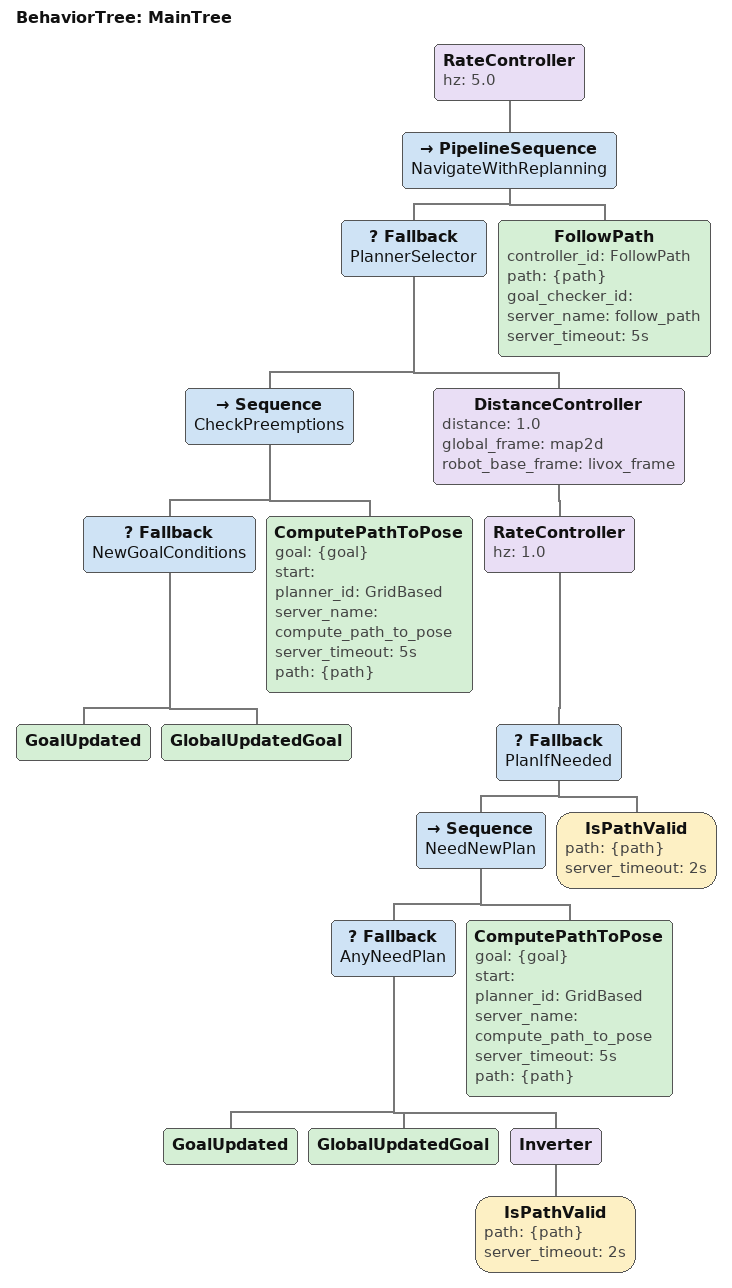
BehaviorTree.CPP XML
<?xml version="1.0" encoding="UTF-8"?>
<root BTCPP_format="3" main_tree_to_execute="MainTree">
  <BehaviorTree ID="MainTree">
    <RateController hz="5.0">
      <PipelineSequence name="NavigateWithReplanning">

        <Fallback name="PlannerSelector">

          <Sequence name="CheckPreemptions">
            <Fallback name="NewGoalConditions">
              <GoalUpdated/>
              <GlobalUpdatedGoal/>
            </Fallback>
            <ComputePathToPose
              goal="{goal}"
              start=""
              planner_id="GridBased"
              server_name="compute_path_to_pose"
              server_timeout="5s"
              path="{path}"/>
          </Sequence>

          <DistanceController distance="1.0" global_frame="map2d" robot_base_frame="livox_frame">
            <RateController hz="1.0">
              <Fallback name="PlanIfNeeded">
                <Sequence name="NeedNewPlan">
                  <Fallback name="AnyNeedPlan">
                    <GoalUpdated/>
                    <GlobalUpdatedGoal/>
                    <Inverter>
                      <IsPathValid path="{path}" server_timeout="2s"/>
                    </Inverter>
                  </Fallback>
                  <ComputePathToPose
                    goal="{goal}"
                    start=""
                    planner_id="GridBased"
                    server_name="compute_path_to_pose"
                    server_timeout="5s"
                    path="{path}"/>
                </Sequence>
                <IsPathValid path="{path}" server_timeout="2s"/>
              </Fallback>
            </RateController>
          </DistanceController>

        </Fallback>
        <FollowPath
          controller_id="FollowPath"
          path="{path}"
          goal_checker_id=""
          server_name="follow_path"
          server_timeout="5s"/>
      </PipelineSequence>
    </RateController>
  </BehaviorTree>
</root>
